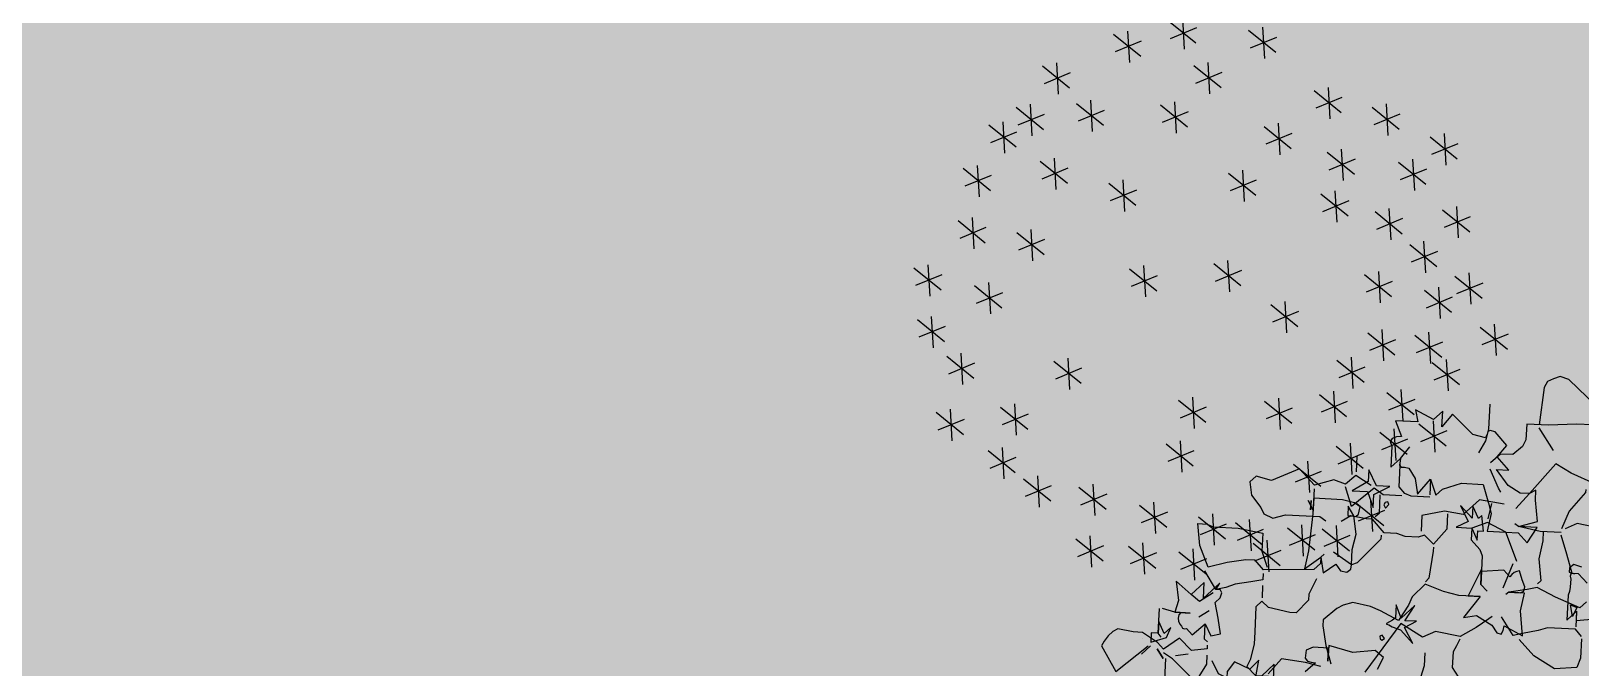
# Model space of a CAD drawing. Header units: millimetres. Extents: x 53645 to 137188, y 78097 to 135533.
# Drawn here: x 75551 to 79223, y 82153 to 83661 of the extents above; entities that cross this region are included whole.
import ezdxf

# ---------------------------------------------------------------- set-up
doc = ezdxf.new("R2010")
doc.units = ezdxf.units.MM
doc.layers.add('GP-graas', color=94, linetype='Continuous', lineweight=9)
doc.layers.add('tree', color=67, linetype='Continuous')

# ---------------------------------------------------------------- blocks, each defined once
blk = doc.blocks.new('_F85QCL')
at = {"color": 0}
for p, q in [((12.9, 218.4), (-2.8, 194.3)), ((2.7, 220.3), (9.2, 195.3)), ((33.7, 216.8), (40.2, 191.8)), ((70.8, 224.4), (55, 200.3)), ((60.6, 226.2), (67.1, 201.2)), ((-47.3, 206.4), (-63, 182.3)), ((-57.5, 208.2), (-51, 183.2)), ((-5.6, 208.2), (17.6, 206.4)), ((25.4, 204.8), (48.5, 202.9)), ((43.9, 215), (28.2, 190.9)), ((52.3, 214.2), (75.4, 212.3)), ((104.1, 213.3), (88.4, 189.2)), ((94, 215.1), (100.4, 190.1)), ((-65.8, 196.2), (-42.7, 194.3)), ((4.3, 197.8), (-11.4, 173.7)), ((-5.9, 199.6), (0.6, 174.6)), ((85.6, 203.1), (108.8, 201.2)), ((-103.7, 179), (-80.5, 177.1)), ((-85.2, 189.2), (-100.9, 165.1)), ((-95.3, 191), (-88.9, 166)), ((-23.2, 184), (-39, 159.9)), ((-33.4, 185.9), (-26.9, 160.9)), ((-14.2, 187.6), (9, 185.7)), ((-124.7, 170.3), (-140.5, 146.2)), ((-134.9, 172.1), (-128.4, 147.1)), ((-41.7, 173.8), (-18.6, 172)), ((64.6, 166.8), (48.8, 142.7)), ((54.4, 168.7), (60.9, 143.7)), ((173, 166.8), (157.2, 142.7)), ((162.8, 168.7), (169.3, 143.7)), ((-143.3, 160.1), (-120.1, 158.2)), ((-66.2, 159.9), (-82, 135.9)), ((-76.4, 161.8), (-69.9, 136.8)), ((46, 156.6), (69.2, 154.8)), ((83.9, 153.2), (107.1, 151.3)), ((102.4, 163.4), (86.7, 139.3)), ((92.2, 165.2), (98.7, 140.2)), ((121.8, 153.2), (144.9, 151.3)), ((140.3, 163.4), (124.5, 139.3)), ((130.1, 165.2), (136.6, 140.2)), ((154.4, 156.6), (177.6, 154.8)), ((-84.8, 149.8), (-61.6, 147.9)), ((-109.2, 130.7), (-125, 106.6)), ((-119.4, 132.6), (-113, 107.6)), ((155.8, 134.1), (140, 110.1)), ((145.6, 136), (152.1, 111)), ((-127.8, 120.5), (-104.6, 118.7)), ((-30.1, 118.7), (-45.8, 94.6)), ((-40.3, 120.5), (-33.8, 95.5)), ((102.4, 118.7), (86.7, 94.6)), ((92.2, 120.5), (98.7, 95.5)), ((137.2, 124), (160.4, 122.1)), ((198.8, 122.1), (183, 98)), ((188.6, 124), (195.1, 99)), ((-150.5, 110.1), (-166.3, 86)), ((-160.7, 111.9), (-154.3, 86.9)), ((-48.6, 108.5), (-25.5, 106.6)), ((57.7, 110.1), (41.9, 86)), ((47.5, 111.9), (54, 86.9)), ((83.9, 108.5), (107.1, 106.6)), ((180.3, 111.9), (203.4, 110.1)), ((245.3, 106.6), (229.5, 82.6)), ((235.1, 108.5), (241.6, 83.5)), ((-169.1, 99.9), (-145.9, 98)), ((-19.6, 89.6), (-13.1, 64.6)), ((39.1, 99.9), (62.3, 98)), ((124.8, 96.3), (109, 72.2)), ((114.6, 98.2), (121.1, 73.2)), ((191.9, 96.3), (176.2, 72.2)), ((181.7, 98.2), (188.2, 73.2)), ((226.7, 96.4), (249.9, 94.6)), ((-171.2, 79.1), (-187, 55)), ((-181.4, 81), (-174.9, 56)), ((-28, 77.5), (-4.8, 75.7)), ((-9.4, 87.7), (-25.2, 63.6)), ((106.3, 86.1), (129.4, 84.3)), ((155.8, 82.6), (140, 58.5)), ((145.6, 84.4), (152.1, 59.4)), ((173.4, 86.1), (196.5, 84.3)), ((-189.7, 68.9), (-166.6, 67.1)), ((137.2, 72.4), (160.4, 70.5)), ((200.6, 65.5), (207.1, 40.5)), ((192.3, 53.4), (215.5, 51.6)), ((210.8, 63.6), (195.1, 39.6)), ((238.4, 60.2), (222.6, 36.1)), ((228.2, 62), (234.7, 37)), ((-150.5, 48.2), (-166.3, 24.1)), ((-160.7, 50), (-154.3, 25)), ((219.8, 50), (243, 48.2)), ((-220.7, 25.9), (-197.5, 24.1)), ((-202.2, 36.1), (-217.9, 12)), ((-212.4, 38), (-205.9, 13)), ((-169.1, 38), (-145.9, 36.1)), ((-97.2, 25.8), (-113, 1.7)), ((-107.4, 27.7), (-100.9, 2.6)), ((68.4, 25.9), (91.6, 24.1)), ((86.9, 36.1), (71.2, 12)), ((76.7, 38), (83.2, 13)), ((149.3, 25.9), (172.5, 24.1)), ((167.8, 36.1), (152.1, 12)), ((157.6, 38), (164.1, 13)), ((200.6, 25.9), (207.1, 0.9)), ((-115.7, 15.6), (-92.6, 13.8)), ((192.3, 13.9), (215.5, 12)), ((210.8, 24.1), (195.1, 0)), ((245.3, 5.2), (229.5, -18.9)), ((235.1, 7), (241.6, -18)), ((-179.8, -5.2), (-195.6, -29.2)), ((-190, -3.3), (-183.5, -28.3)), ((52.5, -10.3), (36.8, -34.4)), ((42.3, -8.5), (48.8, -33.5)), ((191.9, -10.3), (176.2, -34.4)), ((181.7, -8.5), (188.2, -33.5)), ((226.7, -5), (249.9, -6.9)), ((-198.3, -15.3), (-175.2, -17.2)), ((34, -20.5), (57.2, -22.4)), ((173.4, -20.5), (196.5, -22.4)), ((-33.1, -37.7), (-10, -39.6)), ((-14.6, -27.5), (-30.4, -51.6)), ((-24.8, -25.7), (-18.3, -50.7)), ((154.1, -37.8), (138.3, -61.9)), ((143.9, -36), (150.3, -61)), ((-193.6, -41.3), (-209.3, -65.3)), ((-203.8, -39.4), (-197.3, -64.4)), ((135.5, -48), (158.7, -49.9)), ((222.9, -43), (207.1, -67.1)), ((212.7, -41.1), (219.2, -66.1)), ((-212.1, -51.5), (-188.9, -53.3)), ((-158.8, -63.5), (-135.6, -65.3)), ((-140.2, -53.3), (-156, -77.4)), ((-150.4, -51.5), (-143.9, -76.5)), ((204.4, -53.2), (227.5, -55)), ((253.9, -55), (238.1, -79.1)), ((243.7, -53.2), (250.2, -78.2)), ((76.7, -75.5), (83.2, -100.5)), ((169.5, -68.8), (153.8, -92.9)), ((159.3, -66.9), (165.8, -91.9)), ((235.3, -65.2), (258.5, -67.1)), ((-183.2, -82.5), (-199, -106.6)), ((-193.4, -80.7), (-187, -105.7)), ((-93.8, -84.3), (-109.5, -108.3)), ((-104, -82.4), (-97.5, -107.4)), ((68.4, -87.6), (91.6, -89.4)), ((86.9, -77.4), (71.2, -101.5)), ((151, -79), (174.2, -80.8)), ((-201.8, -92.7), (-178.6, -94.6)), ((-112.3, -94.5), (-89.1, -96.3)), ((-9.4, -99.7), (-25.2, -123.8)), ((-19.6, -97.9), (-13.1, -122.9)), ((216, -92.9), (200.3, -116.9)), ((205.8, -91), (212.3, -116)), ((-136.8, -108.3), (-152.5, -132.4)), ((-147, -106.5), (-140.5, -131.5)), ((-28, -109.9), (-4.8, -111.8)), ((126.5, -104.9), (110.8, -129)), ((116.3, -103), (122.8, -128.1)), ((197.5, -103), (220.6, -104.9)), ((-155.3, -118.5), (-132.1, -120.4)), ((108, -115.1), (131.1, -116.9)), ((174.7, -120.4), (158.9, -144.5)), ((164.5, -118.5), (171, -143.5)), ((-57.6, -134.1), (-73.4, -158.2)), ((-67.8, -132.3), (-61.3, -157.3)), ((156.2, -130.6), (179.3, -132.4)), ((-119.6, -147.9), (-135.3, -172)), ((-129.8, -146), (-123.3, -171)), ((-76.2, -144.3), (-53, -146.2)), ((50.8, -147.9), (35, -172)), ((40.6, -146), (47.1, -171)), ((-138.1, -158.1), (-114.9, -159.9)), ((32.3, -158.1), (55.4, -159.9)), ((-88.6, -175.4), (-104.3, -199.5)), ((-98.8, -173.6), (-92.3, -198.6)), ((-14.6, -170.3), (-30.4, -194.3)), ((-24.8, -168.4), (-18.3, -193.4)), ((86.9, -170.3), (71.2, -194.3)), ((76.7, -168.4), (83.2, -193.4)), ((-107.1, -185.6), (-84, -187.4)), ((-62.8, -182.3), (-78.5, -206.4)), ((-73, -180.4), (-66.5, -205.4)), ((-33.1, -180.4), (-10, -182.3)), ((68.4, -180.4), (91.6, -182.3)), ((138.6, -184), (122.8, -208.1)), ((128.4, -182.2), (134.9, -207.2)), ((-81.3, -192.5), (-58.1, -194.3)), ((120, -194.2), (143.2, -196)), ((-31.8, -208.1), (-47.6, -232.2)), ((-42, -206.2), (-35.5, -231.2)), ((31.9, -215), (16.1, -239)), ((21.7, -213.1), (28.2, -238.1)), ((78.3, -211.5), (62.6, -235.6)), ((68.1, -209.7), (74.6, -234.7)), ((-50.3, -218.3), (-27.2, -220.1)), ((13.3, -225.2), (36.5, -227)), ((59.8, -221.7), (83, -223.6))]:
    blk.add_line(p, q, dxfattribs=at)
blk = doc.blocks.new('23233')
at = {"color": 0, "linetype": 'Continuous'}
for points in [[(1433.2, 742.6), (1458.7, 712.6), (1438.8, 685.9), (1371.3, 677.4), (1305.2, 642.1), (1293, 687.2), (1303.3, 649.3), (1258.1, 637.1), (1235.8, 640.7), (1227.6, 663.7), (1232.4, 674.7), (1242.8, 679.5), (1254.9, 684.7), (1218.7, 704)], [(2052.1, 783.8), (2036.9, 839.8), (2020.6, 864.5), (1953.6, 854.2), (1901.4, 803.2), (1868.5, 745.8)], [(1133.2, 661.5), (1089.2, 688.3), (1068.6, 692.5), (1090.5, 640.3), (1057.9, 660.5), (1017.6, 630.2), (989.9, 653.8), (975.8, 706.2), (976.4, 747), (951.4, 796.5), (970.7, 803.7), (977.1, 801.5), (980.1, 790.7), (987.1, 779), (1043.6, 813.7), (1072.5, 821.5), (1102.6, 818), (1108.8, 751.8), (1133.2, 661.5)], [(1694.9, 706.7), (1680.5, 724.1), (1666.6, 739.7), (1654.3, 784.9), (1665.1, 816.9), (1631.1, 834.9), (1558.9, 815.3), (1486.8, 788.1), (1432.4, 781.1)], [(1583.3, 725), (1573, 762.9), (1554.7, 794.8)], [(1311.8, 438.4), (1279.7, 478.1), (1274.9, 496.2), (1230.3, 524.9), (1212.2, 520), (1151.9, 492.1), (1136.9, 468.6), (1115.8, 482.3), (1096.2, 554.6), (1086.5, 590.7), (1065.2, 633.4), (1050.8, 650.8), (1071.1, 683.5), (1107.2, 693.2), (1118.1, 717.5), (1174.1, 732.6), (1217.3, 752.1), (1230.5, 775)], [(2054, 776.6), (2041.3, 751.9), (1960, 729.9), (1930.5, 731.6), (1882.4, 730.2), (1853.3, 730.1), (1831.4, 668)], [(2099.2, 573.6), (2077.6, 560.1), (2062.1, 567.5), (2058.7, 580.1), (2073.9, 588.1), (2067.2, 584.4), (2062.6, 587), (2059.3, 591.9), (2058.7, 601.5), (2055.8, 612.3), (2052.4, 625), (2047.1, 637.1), (2040.6, 647), (2021, 719.2), (2055.5, 699.5), (2048.1, 726.6), (2130.6, 737.2)], [(1025.8, 700.3), (1002.5, 686.2), (962.7, 654.2), (952.6, 612.7)], [(1804.3, 660.6), (1793.3, 665.4), (1749.8, 682.8), (1696.8, 699.5), (1627.5, 669.1), (1586.5, 677.4), (1531.2, 623.7), (1394.1, 743.6)], [(1915.3, 572.4), (1913.1, 544.7), (1905.4, 544.5), (1897.2, 546.2), (1888.5, 549.7), (1881.2, 555.4), (1868, 532.5), (1801, 522.1), (1790.7, 560.1), (1802.9, 514.9), (1747.1, 585.1), (1781.5, 594.4), (1719.2, 645.4), (1759.1, 648.4), (1797.4, 685.9), (1807.8, 712), (1819.5, 719), (1827.8, 709.7), (1833.5, 695.7), (1880.4, 737.4), (1890.9, 662.7), (1914.1, 612.8), (1869, 600.6), (1885.2, 605), (1901.5, 609.4), (1913.8, 606.9), (1919, 594.7), (1915.3, 572.4)], [(2042.3, 676.5), (2058.4, 688.6), (2040.2, 712.8), (2042.3, 676.5)], [(2055.5, 699.5), (2043.3, 744.6)], [(817.1, 576), (789.7, 677.2)], [(940.7, 592), (933.4, 619.1), (890.3, 663.7), (837, 581.4), (814.3, 557.8)], [(1268.7, 698.1), (1226, 676.9), (1157.5, 650.6), (1109.2, 686)], [(1781.5, 594.4), (1720, 577.8), (1677.3, 556.5), (1628, 523.8), (1581.6, 552), (1565.7, 574.8), (1526.4, 612.7), (1479.1, 572.7), (1453.1, 554.1), (1403.1, 530.9), (1373.6, 532.6), (1352.6, 538.6), (1305.4, 562.6), (1300.5, 580.7), (1296.2, 639.6), (1300.1, 696.9)], [(1469, 645.6), (1460.8, 647.3), (1460.7, 655), (1465.1, 660.1), (1473.8, 656.6), (1469, 645.6)], [(1583.8, 579.7), (1535.6, 607.4), (1529.6, 565.1), (1519.3, 603), (1508.4, 607.8), (1489.2, 614.2), (1488.7, 616), (1495.4, 619.8), (1503, 627.7), (1526.3, 641.7), (1554, 689.9), (1539.1, 637.4), (1578.8, 626.8), (1544.5, 617.6), (1583.8, 579.7)], [(2090.4, 677.9), (2067.4, 691.1), (2002.5, 644.4), (1955.1, 604.5), (1924.3, 603.9), (1869, 600.6), (1858, 605.4)], [(2105, 623.7), (2084.8, 591.1), (2066.7, 586.2), (2063.8, 525.3), (2058.6, 465.7)], [(948.5, 563.1), (945.6, 573.9), (898.5, 569), (871.6, 524.9), (817.2, 547), (804, 524), (766.2, 484.7), (739.1, 477.4), (695.9, 458), (679, 463.1), (662.9, 472.3), (647.7, 485.6), (636.5, 498.1), (662.2, 582.6), (774, 527.5)], [(799.1, 542.1), (809.9, 574.1), (799.1, 542.1)], [(886.5, 577.4), (848.4, 574.8)], [(1911.4, 515.1), (1901.4, 444.6), (1897.8, 422.3), (1850.4, 382.3), (1800.4, 388.2), (1791.1, 422.5), (1810.9, 456.9), (1813.2, 476.9), (1790.7, 560.1), (1805.7, 583.5)], [(1898.6, 519.4), (1853.8, 584.9)], [(2008.1, 444.3), (2000.8, 471.4), (1977.6, 521.4), (1969.5, 587.1), (1958.1, 593.7)], [(781.2, 529.5), (749.1, 548), (781.2, 529.5)], [(852.3, 488.6), (829.4, 501.8), (820.6, 462.6), (811.3, 496.9), (791.5, 491.6), (784.1, 518.7), (833.7, 514.6), (852.3, 488.6)], [(1024.5, 389.8), (967.1, 422.7), (979.3, 377.5), (933.4, 403.9), (898, 355.6), (891.9, 414), (873.6, 445.9), (918.8, 458.1), (891.7, 450.8), (884.3, 456.5), (880, 465.1), (879.4, 474.6), (880.6, 484.6), (884.5, 491.5), (886.7, 497.9), (891.6, 501.2), (897.5, 500.8), (910.7, 523.8), (956.1, 499.2), (964.9, 538.4), (993.9, 538.5), (997.1, 490.9), (998.5, 442.8), (1016.9, 432.3), (1024.4, 418.8), (1021.4, 408.3), (1008.7, 404.9), (1024.5, 389.8)], [(951, 554.1), (943.9, 544.4), (956.1, 499.2)], [(1675.4, 420.3), (1672.4, 431.1), (1641.9, 508.2), (1629.9, 516.6)], [(2190.4, 336.6), (2127.3, 290.4), (2088.9, 252.9), (1992.3, 323.7), (1942.1, 358.6)], [(761.3, 502.8), (761.3, 502.8), (761.3, 502.8), (761.3, 502.8), (761.3, 502.8)], [(817.4, 510.2), (811.3, 496.9), (830.9, 424.7)], [(975.4, 463.7), (941.1, 475.8)], [(2013.3, 317.8), (1992.3, 323.7), (1965.2, 316.4), (1934.4, 286.8), (1910.5, 231.8), (1946.6, 241.6), (1920.2, 195.7), (1956.6, 168.7), (1930.7, 121), (1917.3, 113.5), (1909.1, 115.1), (1905.3, 121.9), (1898.8, 131.7), (1862.8, 114.2), (1816.5, 41.6), (1777.3, 71.8), (1789.5, 26.6), (1757.4, 45.1), (1710, 5.1), (1709.8, 41.9), (1644.8, 24.3), (1652.4, 74.8), (1637.5, 72.7), (1623.4, 74.7), (1615.5, 82.3), (1617.5, 96.4), (1600.9, 157.8), (1635.3, 138.1), (1628.1, 157.5), (1632.1, 164.3), (1641.1, 166.8), (1653.3, 172), (1665.4, 206.3), (1662.2, 253.9), (1710.5, 218.5), (1716.4, 268.5), (1739.3, 255.4), (1798.9, 250.1), (1862.1, 267.2), (1865.5, 326.3), (1866.8, 357.7), (1843.6, 407.6), (1897.8, 422.3), (1933.9, 432), (1953.7, 466.5), (1993, 428.6), (1938.8, 414), (1997.9, 410.5), (2005.4, 346.7), (2013.3, 317.8)], [(2382.9, 456.5), (2375.8, 446.8), (2380.7, 428.7), (2351.9, 391.9), (2291.6, 363.9), (2270.5, 398.9), (2223.9, 434.8), (2214.7, 469.1), (2175.6, 470.2), (2113.5, 441.8), (2074.3, 450.6)], [(918.8, 458.1), (873.6, 445.9), (839.9, 427.1)], [(998.6, 413.8), (953.3, 430.6), (933.4, 403.9)], [(1149.1, 423.5), (1139.4, 459.6)], [(1472.2, 239.4), (1438.1, 222.4), (1354.9, 199.9), (1342.7, 245.1), (1306.2, 351.5), (1283, 401.5), (1337.9, 377.6), (1334.8, 425.2), (1378.2, 407.8), (1387.8, 429.8), (1404.9, 438.3), (1418.2, 432.2), (1423.4, 420), (1435.6, 374.9), (1456.8, 332.2), (1462, 277.3), (1451.2, 245.3), (1443.9, 272.4), (1466.9, 280.6), (1476.1, 275.3), (1480.3, 266.8), (1485.6, 254.6), (1472.2, 239.4)], [(1529.1, 351.7), (1526.2, 362.5), (1441.6, 417.2), (1423.4, 420), (1378.5, 371.1)], [(1837.7, 357.6), (1826.2, 364.2), (1817.4, 324.9), (1808.2, 359.3), (1781.3, 315.2), (1794.4, 367.2), (1755.2, 376), (1800.4, 388.2), (1809.1, 427.4), (1816.5, 400.3), (1832.7, 404.7), (1837.7, 357.6)], [(2060.5, 458.5), (1999.1, 441.9), (1938.8, 414), (1929.9, 403.8)], [(2160.2, 347.8), (2157.8, 356.8), (2097.5, 400.6), (2063.4, 447.7)], [(1158.4, 389.1), (1153.5, 407.2), (1117.2, 405.1), (1069.6, 402), (1039.6, 405.5), (1008.7, 404.9), (988.6, 343.2)], [(1349.4, 371), (1337.9, 377.6), (1333.1, 395.6), (1310.1, 408.8), (1161.3, 378.3), (1143.4, 344.4), (1116.3, 337), (1059.1, 333.2), (1000.5, 334.8), (990.1, 266.1), (998.1, 200.4), (1025.2, 207.7), (1041.3, 219.8), (1113.6, 239.4), (1182.9, 269.7), (1168.8, 322.1), (1174.6, 372.2)], [(1738.3, 330.7), (1726.1, 375.9), (1677.8, 411.3), (1657.5, 378.6), (1637.5, 381), (1599.6, 370.7), (1576.2, 356.7), (1540.1, 346.9), (1514.2, 299.2), (1496.2, 294.3), (1452.9, 274.9), (1421, 285.6)], [(1910.7, 338.5), (1840.9, 310), (1783.5, 342.9), (1731.3, 321), (1661.8, 319.7), (1649.6, 364.9)], [(1874.6, 328.8), (1853.3, 371.5)], [(1551.8, 231.8), (1537.2, 286), (1523.4, 293.9)], [(1909.1, 301.3), (1904.9, 288.5), (1892.4, 226.9)], [(1531.6, 199.2), (1493.7, 159.9), (1457.5, 179.2), (1426.1, 159.1), (1365.2, 162), (1332.2, 104.6), (1242.5, 121.1), (1200.3, 98), (1177.3, 111.2), (1174.3, 151.1), (1193.9, 193.2), (1198.1, 213.7), (1222.2, 231.9), (1261.3, 230.8), (1360.7, 257.7), (1375.8, 273.4)], [(1336.7, 202.8), (1345.7, 234.3), (1336.7, 202.8)], [(1362.3, 172.8), (1342.7, 245.1)], [(1615.1, 248.9), (1560.9, 234.3), (1538.6, 208.9), (1460.3, 247.8), (1455.5, 186.4)], [(1585.8, 213.8), (1547.8, 203.6), (1534.7, 151.6), (1525.5, 185.9), (1472.5, 202.6), (1517.6, 214.8), (1523.5, 264.9), (1533.8, 226.9), (1585.8, 213.8)], [(1571.6, 266.2), (1569.9, 258), (1562.2, 257.9), (1556.7, 264.1), (1559.6, 274.6), (1571.6, 266.2)], [(1696.4, 270.9), (1642.2, 256.2), (1626, 244.1), (1612.9, 221.2), (1635.3, 138.1), (1669.9, 110.6)], [(1710.5, 218.5), (1698.3, 263.7)], [(1345.8, 205.2), (1338.4, 232.3), (1345.8, 205.2)], [(2429.8, 139.6), (2417.6, 184.7), (2394.6, 197.9), (2389.7, 216), (2322.2, 207.4), (2231.9, 183), (2220, 162.4), (2174.9, 150.1), (2091.6, 135.4), (2028.4, 118.3), (2016.2, 163.5), (2001.8, 180.9), (1967.8, 198.9), (1931.7, 189.1), (1897.3, 208.9)], [(2090.2, 212.5), (2062.1, 137.1)], [(2578.4, 199.1), (2538.2, 168.9), (2504.5, 150.1), (2441.4, 125.3), (2425.1, 120.9), (2363.6, 133.3), (2329.7, 151.3), (2307.5, 125.9), (2244.2, 108.8), (2180.6, 14.1), (2157.3, 0), (2135.5, 1.9), (2116.8, 6.5), (2102.9, 22.1), (2064.5, 128.1)], [(1508.9, 103.9), (1496.7, 149)], [(1932.4, 36.1), (1912.8, 108.4), (1896.3, 140.8), (1868.5, 172)]]:
    blk.add_lwpolyline(points, dxfattribs=at)

msp = doc.modelspace()

# ---------------------------------------------------------------- hatches: boundary and pattern name
at = {"layer": 'GP-graas', "ltscale": 100}
h = msp.add_hatch(dxfattribs=at)
h.set_pattern_fill('GRASS', color=256, scale=15)
h.set_pattern_definition([(90, (91714.96, -74594.3), (-269.4077, 269.4077), [71.4375, -467.3779]), (45, (91714.96, -74594.3), (-269.4077, 269.4077), [71.4375, -309.5625]), (135, (91714.96, -74594.3), (-269.4077, -269.4077), [71.4375, -309.5625])])
h.paths.add_polyline_path([(73026, 96352.8), (77926, 96352.8), (77926, 95352.8), (89486.2, 95352.8), (91055.3, 97732.8), (59227.9, 97196.4), (55227.9, 78896.4), (81450.5, 78459.4), (81139.4, 81744.2), (83067.3, 84852.8), (80101, 84852.8), (80100.6, 83702.8), (59350.8, 83702.8), (59350.8, 84702.8), (59350.8, 85002.8), (59350.8, 85302.8), (59350.8, 85602.8), (59350.8, 89827.7), (59350.8, 94352.8), (61350.8, 94352.8), (61350.8, 95352.8), (73026, 95352.8)])

# ---------------------------------------------------------------- block references
at = {"layer": 'tree', "lineweight": 0, "xscale": -2.879999999997184, "yscale": 2.880000000000109, "zscale": 2.88, "rotation": 197.8362192757367}
msp.add_blockref('_F85QCL', (78282.5, 82982.7), dxfattribs=at)
at = {"layer": 'tree', "xscale": -0.7875, "yscale": 0.7875, "zscale": 0.7875, "rotation": 192.2479319422585}
msp.add_blockref('23233', (77513.9, 82482.4), dxfattribs=at)

doc.saveas('drawing.dxf')
